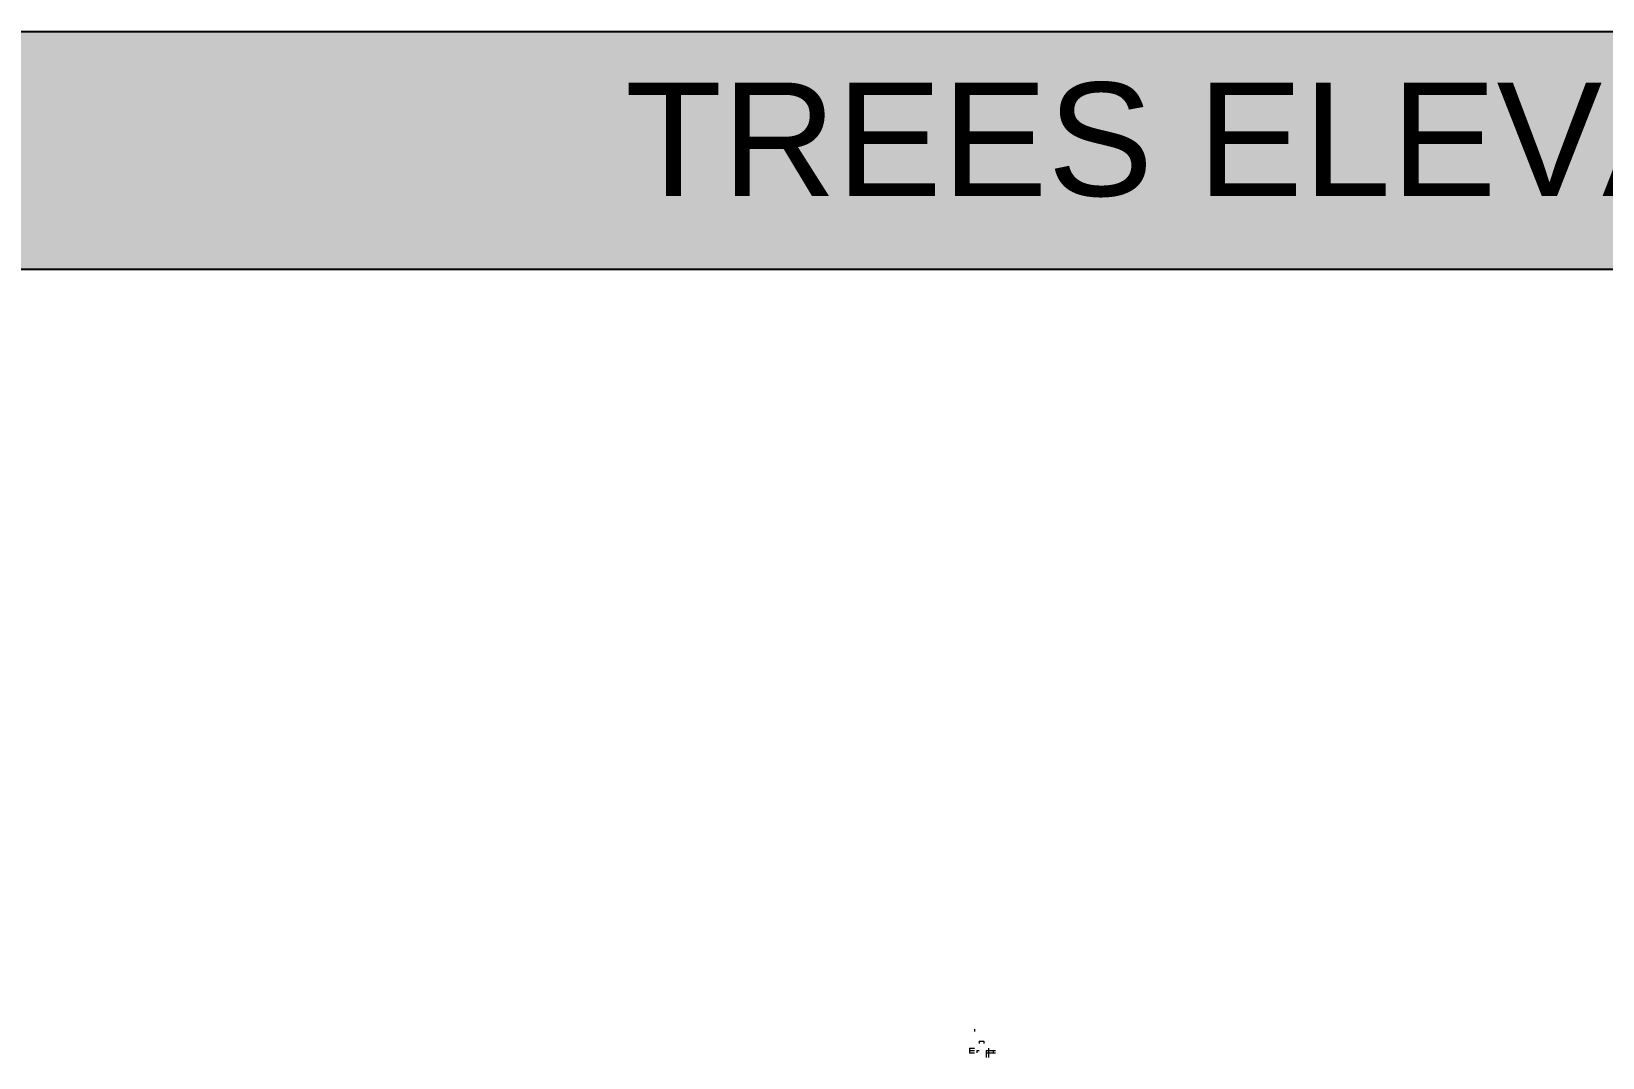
# Model space of a CAD drawing. Header units: millimetres. Extents: x 13268 to 164478, y 289082 to 363688.
# Drawn here: x 75428 to 89284, y 354636 to 363688 of the extents above; entities that cross this region are included whole.
import ezdxf

# ---------------------------------------------------------------- set-up
doc = ezdxf.new("R2010")
doc.units = ezdxf.units.MM
doc.layers.add('www.cad-blocks.net', color=7, linetype='Continuous')
doc.styles.get("Standard").update_dxf_attribs({"font": 'arial.ttf'})

# ---------------------------------------------------------------- blocks, each defined once
blk = doc.blocks.new('A$C010A7659')
at = {"lineweight": 0}
for points in [[(2310.2, 4007.7), (2310.2, 3999.4)], [(2326.8, 3966.3), (2326.8, 3958)], [(2326.8, 3966.3), (2343.3, 3966.3)], [(2326.8, 3966.3), (2343.3, 3966.3)], [(2343.3, 3966.3), (2343.3, 3958)], [(2293.7, 3941.4), (2293.7, 3924.9)], [(2293.7, 3941.4), (2310.2, 3941.4)], [(2293.7, 3933.2), (2310.2, 3933.2)], [(2293.7, 3924.9), (2310.2, 3924.9)], [(2318.5, 3933.2), (2318.5, 3924.9)], [(2318.5, 3933.2), (2326.8, 3933.2)], [(2351.6, 3933.2), (2351.6, 3908.3)], [(2351.6, 3933.2), (2384.7, 3933.2)], [(2351.6, 3924.9), (2376.5, 3924.9)], [(2351.6, 3924.9), (2384.7, 3924.9)], [(2359.9, 3941.4), (2359.9, 3908.3)], [(2359.9, 3933.2), (2359.9, 3908.3)], [(2376.5, 3933.2), (2376.5, 3924.9)]]:
    blk.add_lwpolyline(points, dxfattribs=at)
blk = doc.blocks.new('A$C450614AE')
at = {"xscale": 1.5, "yscale": 1.5, "zscale": 1.5}
blk.add_blockref('A$C010A7659', (0, 0), dxfattribs=at)
blk = doc.blocks.new('format')
at = {"layer": 'www.cad-blocks.net', "true_color": 0x546d8e}
h = blk.add_hatch(color=155, dxfattribs=at)
h.set_gradient(color1=(68, 68, 68), color2=(84, 109, 142), tint=1)
h.paths.add_polyline_path([(20726, 363688), (20726, 361592), (164478, 361592), (164478, 363688)])
at = {"layer": 'www.cad-blocks.net', "color": 155, "true_color": 0x546d8e}
for p, q in [((20726, 363688), (164478, 363688)), ((20726, 361592), (164478, 361592)), ((20726, 361592), (164478, 361592))]:
    blk.add_line(p, q, dxfattribs=at)
at = {"layer": 'www.cad-blocks.net', "insert": (80664, 363237), "char_height": 1000, "attachment_point": 1}
blk.add_mtext_dynamic_manual_height_columns('{\\C255;\\c16777215;TREES ELEVATION - vol. 2}', width=18450.31, gutter_width=12.5, heights=[0], dxfattribs=at)

msp = doc.modelspace()

# ---------------------------------------------------------------- block references
msp.add_blockref('format', (0, 0))
at = {"xscale": 1.68, "yscale": 1.68, "zscale": 1.68}
msp.add_blockref('A$C450614AE', (77922, 344787), dxfattribs=at)

doc.saveas('drawing.dxf')
